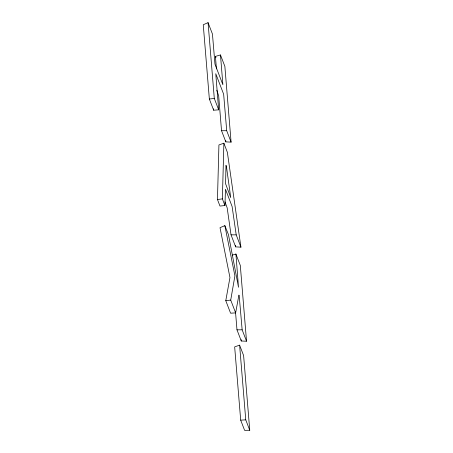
<?xml version="1.0" encoding="UTF-8"?>
<svg xmlns="http://www.w3.org/2000/svg" width="453" height="453" viewBox="0 0 453 453"><rect width="100%" height="100%" fill="white"/><g stroke="black" fill="none" stroke-linecap="round" stroke-linejoin="round"><path stroke-width="0.68" d="M240.934 247.162L236.217 234.875L232.095 206.466L225.481 189.263L224.943 205.532L219.971 206.058L217.463 199.53L218.929 144.954L223.878 143.205L227.366 152.327L240.934 247.162L235.651 246.874L231.024 234.824L227.174 207.865L224.988 201.783M224.943 205.532L222.383 198.873L223.878 143.205M235.486 311.653L236.976 329.818L241.279 341.001L246.534 341.222L242.151 329.818L239.173 295.492L238.89 295.09L235.639 312.87L230.594 313.204L225.775 300.667L229.954 277.57L220.016 227.678L224.847 225.634L228.448 234.603L238.499 287.253L235.922 254.042L232.134 255.158M235.639 312.87L230.719 300.084L234.914 275.832L224.847 225.634M216.449 68.935L215.418 56.41L220.481 54.949L222.882 84.722L214.971 64.139L212.451 34.054L208.063 22.65L203.25 24.745L209.354 99.037L213.657 110.215L218.68 109.83L215.764 73.703L223.652 94.224L226.71 130.724L231.092 142.129L225.826 141.88L221.528 130.702L218.669 95.883L216.789 90.175M239.609 345.141L234.665 346.885L240.69 420.146L244.609 430.35L249.75 430.248L243.612 355.543L239.609 345.141L245.753 419.84L249.75 430.248M217.463 199.53L222.383 198.873M209.354 99.037L214.297 98.426L218.68 109.83M225.775 300.667L230.719 300.084M240.69 420.146L245.753 419.84M236.976 329.818L242.151 329.818M221.528 130.702L226.71 130.724M231.024 234.824L236.217 234.875M220.481 54.949L224.864 66.353L231.092 142.129M215.418 56.41L215.928 57.729M235.922 254.042L240.305 265.447L246.534 341.222M235.447 245.475L235.651 246.874M225.713 140.481L225.826 141.88M241.16 339.597L241.279 341.001M208.063 22.65L214.297 98.426M213.539 108.822L213.657 110.215M225.99 165.798L225.577 183.731L230.73 197.587L226.528 167.197L226.075 165.515L225.99 165.798"/></g></svg>
